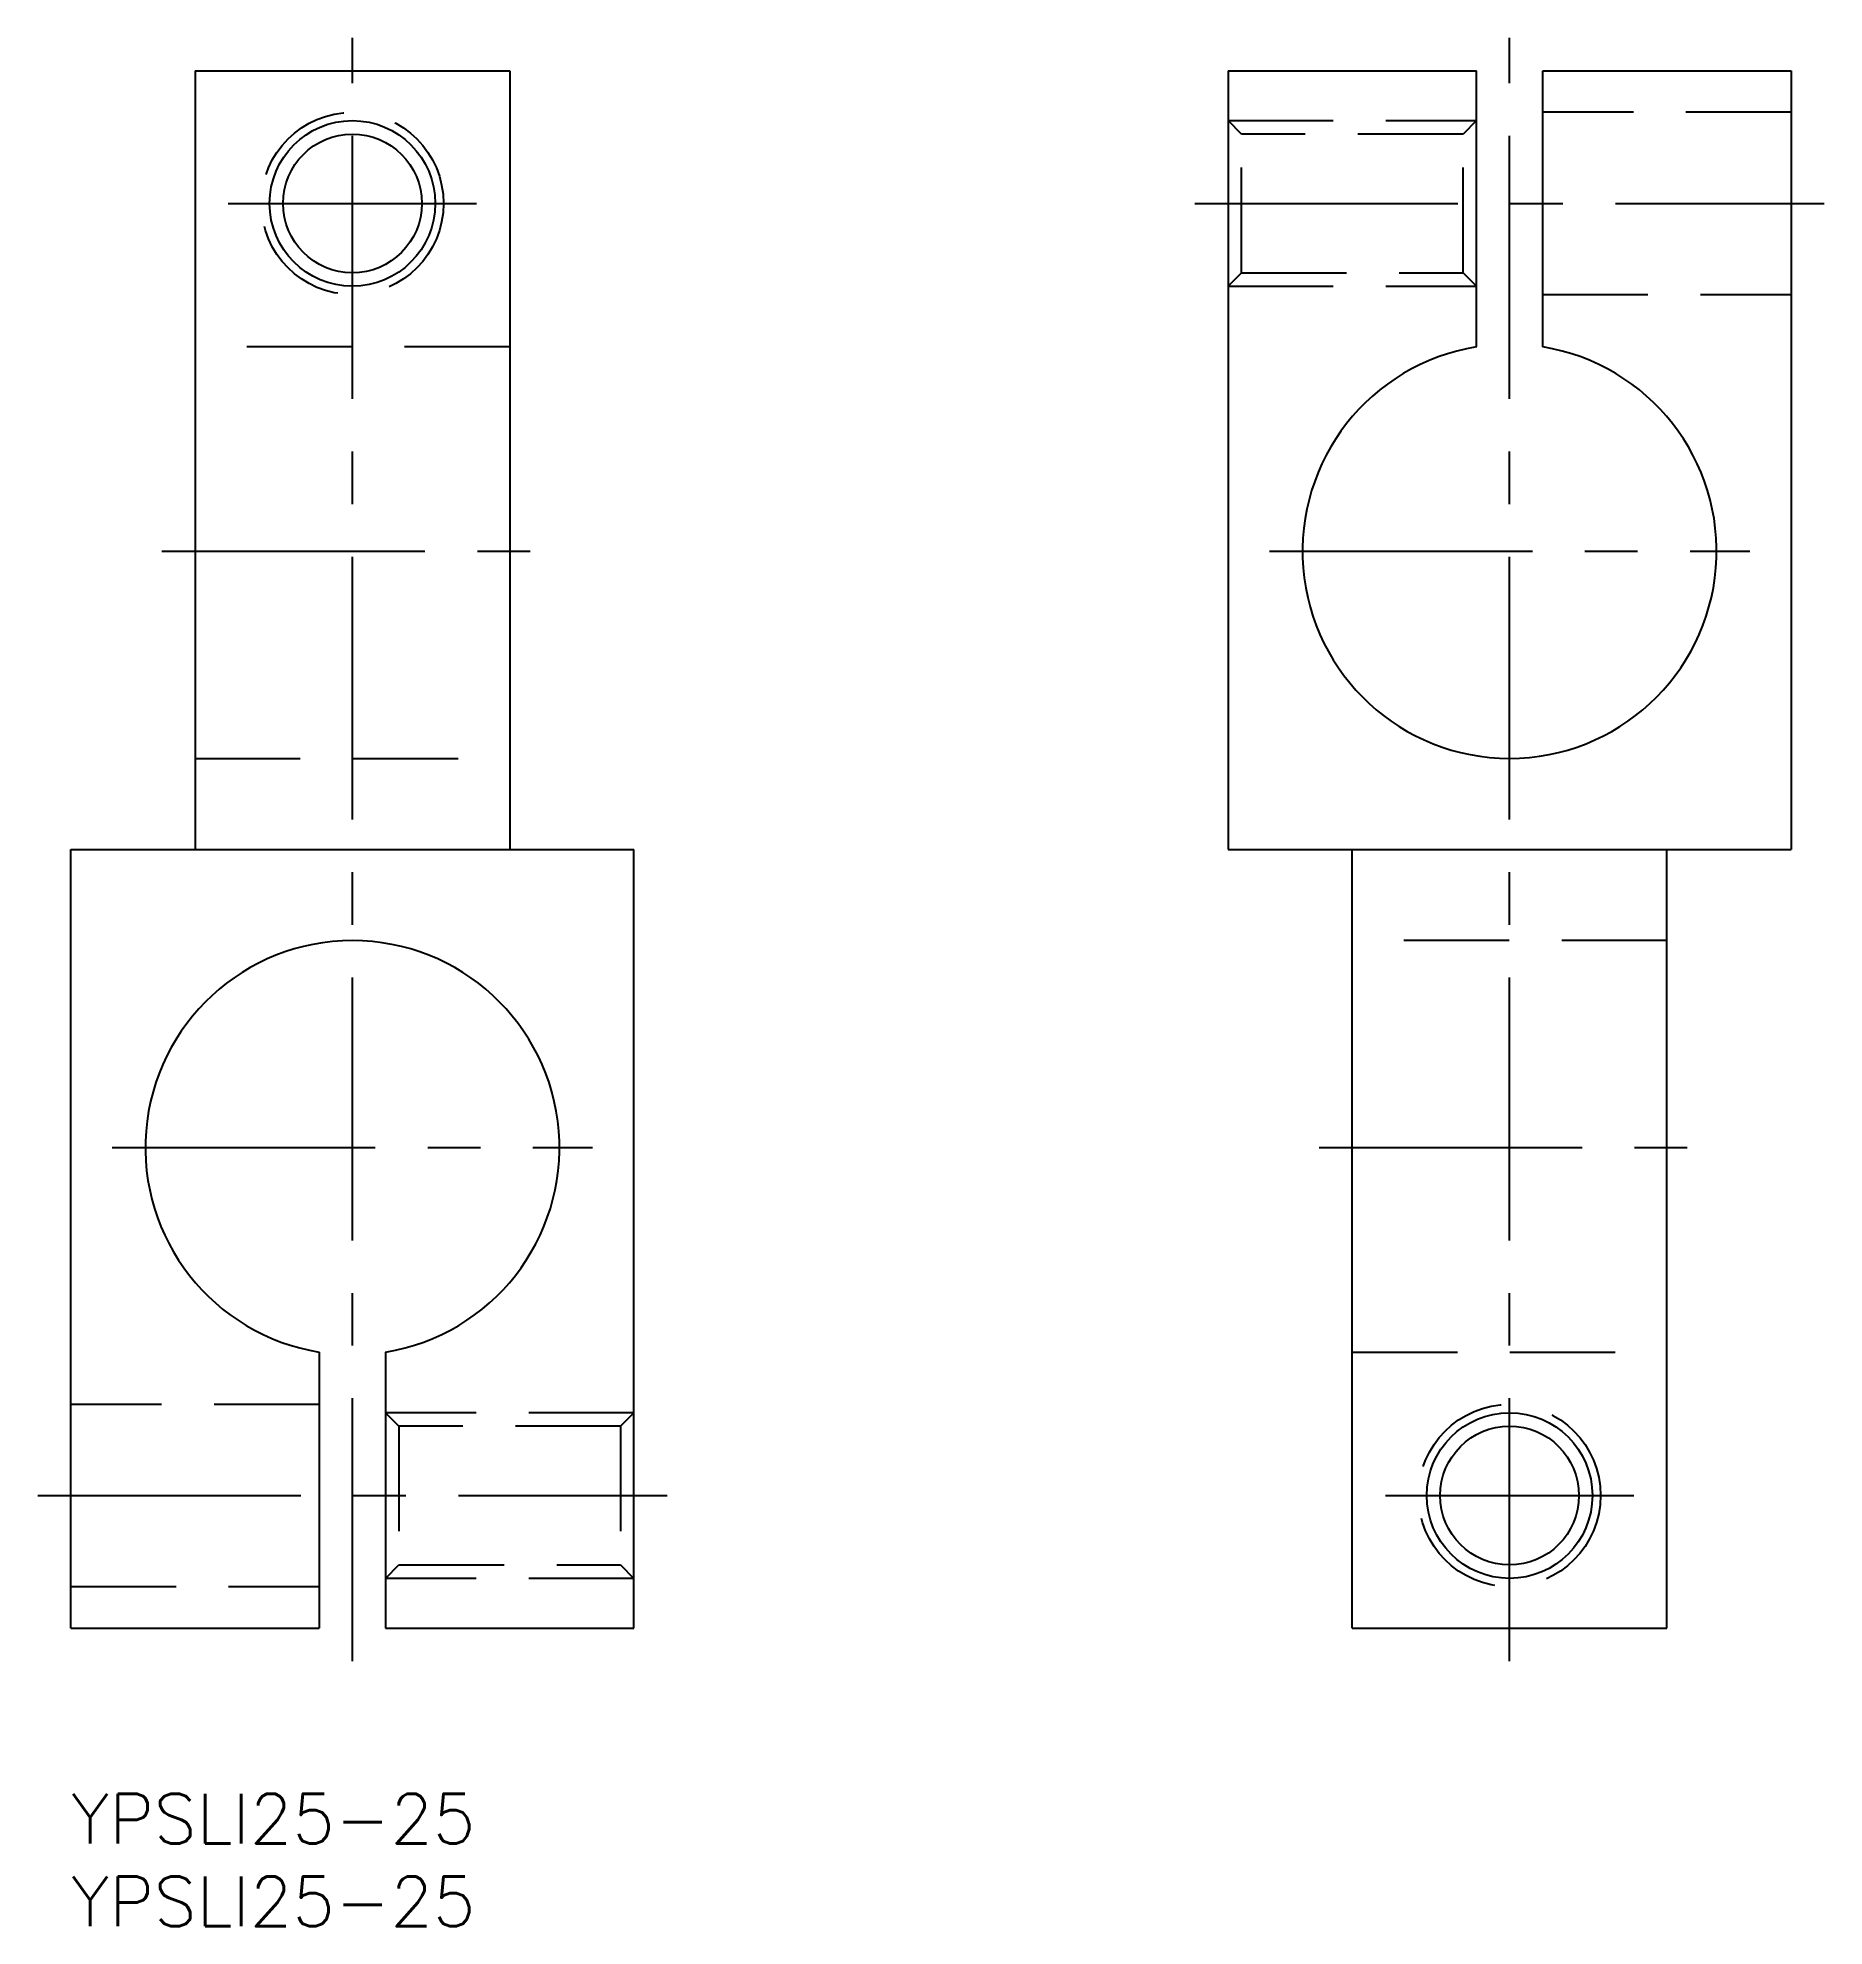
# Model space of a CAD drawing. Extents: x -2 to 106, y -8 to 106.
import ezdxf

# ---------------------------------------------------------------- set-up
doc = ezdxf.new("R2010")
doc.units = 0
doc.header["$LTSCALE"] = 0.5
doc.linetypes.add('CENTER', pattern=[50.8, 31.75, -6.35, 6.35, -6.35])
doc.linetypes.add('DASHED', pattern=[19.05, 12.7, -6.35])
for name, color, linetype in [('MSM_CENTER', 1, 'CENTER'), ('MSM_CONTINUOUS', 7, 'CONTINUOUS'), ('MSM_DASHED', 4, 'DASHED'), ('MSM_NARROW', 5, 'CONTINUOUS'), ('MSM_PART_NUMBER', 7, 'CONTINUOUS')]:
    doc.layers.add(name, color=color, linetype=linetype)
doc.styles.get("Standard").update_dxf_attribs({"font": 'txt.shx', "height": 3, "bigfont": 'bigfont.shx'})

# ---------------------------------------------------------------- blocks, each defined once
blk = doc.blocks.new('*U32')
at = {"layer": 'MSM_PART_NUMBER'}
blk.add_text('YPSLI25-25', height=3, dxfattribs=at).set_placement((0, -3))
blk = doc.blocks.new('*U33')
at = {"layer": 'MSM_PART_NUMBER'}
blk.add_text('YPSLI25-25', height=3, dxfattribs=at).set_placement((0, -8))

msp = doc.modelspace()

# ---------------------------------------------------------------- linework, layer by layer
at = {"layer": 'MSM_CENTER'}
for p, q in [((17, 8), (17, 106)), ((86.87, 8), (86.87, 106)), ((9.5, 96), (24.5, 96)), ((67.87, 96), (105.87, 96)), ((5.5, 75), (28.5, 75)), ((72.37, 75), (101.37, 75)), ((2.5, 39), (31.5, 39)), ((75.37, 39), (98.37, 39)), ((-2, 18), (36, 18)), ((79.37, 18), (94.37, 18))]:
    msp.add_line(p, q, dxfattribs=at)
at = {"layer": 'MSM_CONTINUOUS'}
for p, q in [((7.5, 104), (26.5, 104)), ((7.5, 104), (7.5, 57)), ((26.5, 104), (26.5, 57)), ((69.87, 104), (69.87, 57)), ((69.87, 104), (84.87, 104)), ((84.87, 87.34), (84.87, 104)), ((88.87, 104), (103.87, 104)), ((88.87, 87.34), (88.87, 104)), ((103.87, 104), (103.87, 57)), ((0, 57), (34, 57)), ((0, 10), (0, 57)), ((34, 10), (34, 57)), ((69.87, 57), (103.87, 57)), ((77.37, 10), (77.37, 57)), ((96.37, 10), (96.37, 57)), ((15, 26.66), (15, 10)), ((19, 26.66), (19, 10)), ((0, 10), (15, 10)), ((19, 10), (34, 10)), ((77.37, 10), (96.37, 10))]:
    msp.add_line(p, q, dxfattribs=at)
for centre in [(17, 96), (86.87, 18)]:
    msp.add_circle(centre, 4.19, dxfattribs=at)
for centre, start, end in [((86.87, 75), 99.2069, 80.7931), ((17, 39), 279.2069, 260.7931)]:
    msp.add_arc(centre, 12.5, start, end, dxfattribs=at)
at = {"layer": 'MSM_DASHED'}
for p, q in [((103.87, 101.5), (88.87, 101.5)), ((70.68, 100.19), (69.87, 101)), ((69.87, 101), (84.87, 101)), ((84.87, 101), (84.06, 100.19)), ((84.06, 100.19), (70.68, 100.19)), ((70.68, 91.81), (70.68, 100.19)), ((84.06, 91.81), (84.06, 100.19)), ((69.87, 91), (70.68, 91.81)), ((70.68, 91.81), (84.06, 91.81)), ((84.06, 91.81), (84.87, 91)), ((69.87, 91), (84.87, 91)), ((88.87, 90.5), (103.87, 90.5)), ((26.5, 87.34), (7.5, 87.34)), ((7.5, 62.5), (26.5, 62.5)), ((96.37, 51.5), (77.37, 51.5)), ((77.37, 26.66), (96.37, 26.66)), ((15, 23.5), (0, 23.5)), ((19.81, 22.19), (19, 23)), ((34, 23), (19, 23)), ((34, 23), (33.19, 22.19)), ((33.19, 22.19), (19.81, 22.19)), ((19.81, 22.19), (19.81, 13.81)), ((33.19, 22.19), (33.19, 13.81)), ((19, 13), (19.81, 13.81)), ((19.81, 13.81), (33.19, 13.81)), ((33.19, 13.81), (34, 13)), ((34, 13), (19, 13)), ((0, 12.5), (15, 12.5))]:
    msp.add_line(p, q, dxfattribs=at)
for centre in [(17, 96), (86.87, 18)]:
    msp.add_circle(centre, 5.5, dxfattribs=at)
at = {"layer": 'MSM_NARROW'}
for centre in [(17, 96), (86.87, 18)]:
    msp.add_circle(centre, 5, dxfattribs=at)

# ---------------------------------------------------------------- block references
at = {"layer": 'MSM_CONTINUOUS'}
for name in ['*U32', '*U33']:
    msp.add_blockref(name, (0, 0), dxfattribs=at)

doc.saveas('drawing.dxf')
